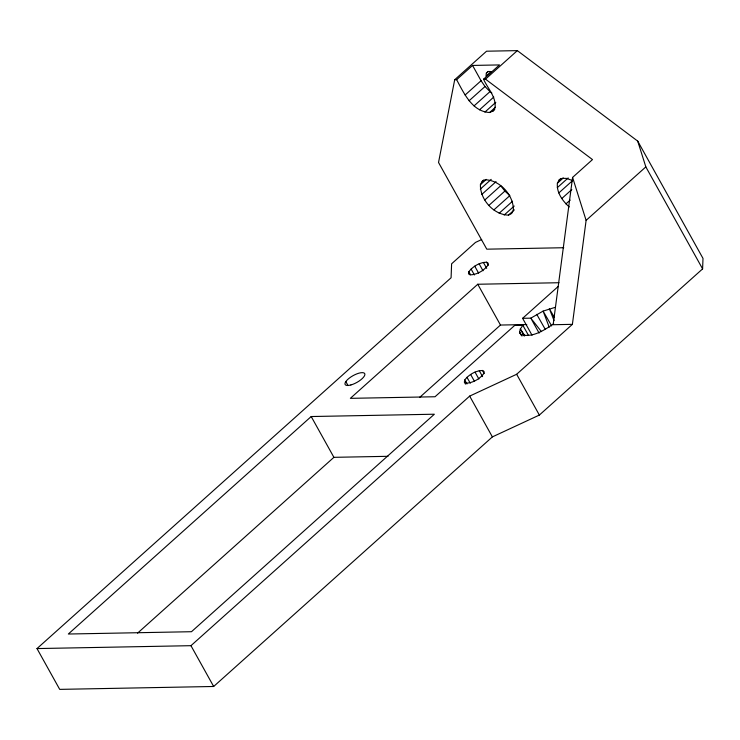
<?xml version="1.0" encoding="UTF-8"?>
<svg xmlns="http://www.w3.org/2000/svg" width="740" height="740" viewBox="0 0 740 740"><rect width="100%" height="100%" fill="white"/><g stroke="black" fill="none" stroke-linecap="round" stroke-linejoin="round"><path stroke-width="1.11" d="M482.147 181.429L485.31 179.783C500.212 180.135 513.819 195.536 513.366 210.262L511.636 213.481L508.463 215.127C493.562 214.785 479.955 199.375 480.417 184.649L482.147 181.429L483.821 179.931M569.245 206.922C562.594 200.993 556.434 192.548 557.396 183.206L559.126 179.987L560.8 178.488M481.685 239.538L475.505 242.406L451.613 263.801L451.086 277.768L37 648.573L59.709 689.375L213.666 686.48L492.377 436.896L539.358 415.066L702.602 268.888L703 258.408L637.713 141.118L517.343 50.625L486.55 51.208L454.702 79.726L438.533 162.486L486.781 249.177L563.76 247.724M488.021 71.595L486.346 73.094L486.004 76.192L491.036 71.688M572.584 177.415L553.15 324.721L572.39 324.351L586.108 220.372L572.584 177.415L592.49 159.581L485.496 79.152L483.572 79.189C487.577 88.412 496.42 96.922 495.032 107.744L493.099 111L489.593 112.508C472.166 111.657 463.767 92.907 456.626 79.689L454.702 79.726M468.846 271.728L468.494 273.828L470.104 274.873C477.004 274.688 483.729 270.785 487.873 265.346L488.215 263.236L486.615 262.191C479.705 262.376 472.99 266.28 468.846 271.728L470.501 274.707M464.387 382.108L464.729 380.009C468.873 374.56 475.598 370.666 482.499 370.472L484.108 371.526L483.766 373.626C479.622 379.065 472.897 382.969 465.996 383.163L464.387 382.108L465.488 384.097M528.388 335.239L522.847 325.286L520.331 329.041L519.591 332.168L520.683 334.406C532.273 338.272 544.316 330.04 553.677 323.87M456.626 79.689L472.555 65.434L499.491 64.926L483.572 79.189M465.136 94.988L481.065 80.734L472.555 65.434M485.496 79.152L517.343 50.625M469.086 100.77L485.015 86.506L481.065 80.734M474.062 105.885L489.991 91.631L491.813 92.935M479.538 109.807L493.784 97.042M484.904 112.092L495.8 102.333M489.593 112.508L495.458 107.254M493.099 111L494.773 109.502M480.417 184.649L486.291 179.394M480.306 189.116L491.203 179.367M481.814 194.407L496.068 181.642M484.802 199.994L500.73 185.731L504.893 191.068L509.841 195.628L493.913 209.892M488.974 205.322L504.893 191.068M499.149 213.24L512.561 201.234M504.162 215.044L514.226 206.035M508.463 215.127L514.337 209.873M557.396 183.206L563.27 177.952M557.285 187.673L568.181 177.915M558.793 192.955L572.205 180.949M311.198 416.537L68.321 634.023L191.484 631.71L434.361 414.215L311.198 416.537L333.907 457.329L388.01 456.312M561.78 198.542L571.835 189.533M565.952 203.879L570.142 200.124M559.005 282.726L477.763 284.252L350.353 398.342L435.028 396.751L514.661 325.443L522.847 325.286M586.108 220.372L645.835 166.898L637.713 141.118M137.538 633.172L333.907 457.329M419.543 397.51L500.471 325.045L526.788 324.555M532.032 335.229L522.625 318.311L558.201 286.454M37 648.573L190.957 645.678L469.669 396.104L516.649 374.274L572.39 324.351M486.346 73.094L488.308 71.456L491.508 71.604M554.954 307.414L543.105 311.105L530.811 318.154L522.625 318.311M559.126 179.987L562.289 178.34L566.59 178.414L571.613 180.218M485.015 86.506L489.991 91.631M541.412 331.622L530.811 318.154L539.118 333.083M524.854 335.692L520.331 329.041L524.198 336.043M521.987 336.053L519.591 332.168L521.256 335.174M554.538 317.627L549.348 308.737L554.057 320.531M551.661 325.924L543.105 311.105L549.21 327.145M536.75 314.343L545.177 329.198M645.835 166.898L702.602 268.888M486.615 262.191L488.271 265.17M483.368 262.395L486.689 268.361M479.132 263.81L483.007 270.775M474.747 266.169L478.623 273.134M471.075 268.99L474.396 274.966M477.763 284.252L500.471 325.045M516.649 374.274L539.358 415.066M482.499 370.472L484.163 373.46M479.261 370.675L482.582 376.642M475.024 372.1L478.9 379.065M470.631 374.449L474.507 381.414M466.959 377.271L470.279 383.246M464.729 380.009L466.949 383.986M469.669 396.104L492.377 436.896M345.83 381.581L348.041 385.559M190.957 645.678L213.666 686.48M350.871 384.967A11.202 3.885 -29.1 0 0 364.848 373.931A11.202 3.885 -29.1 0 0 349.077 378.288A11.202 3.885 -29.1 0 0 350.871 384.967"/></g></svg>
